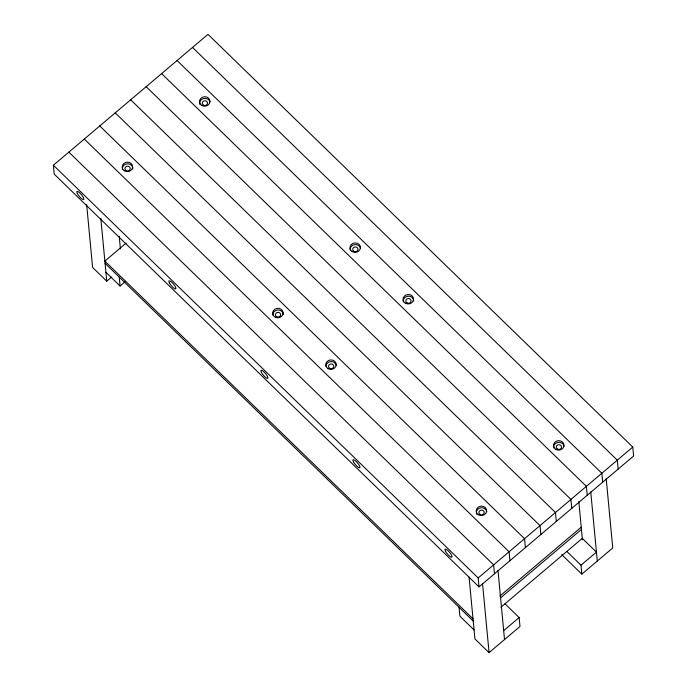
<?xml version="1.0" encoding="UTF-8"?>
<svg xmlns="http://www.w3.org/2000/svg" width="687" height="687" viewBox="0 0 687 687"><rect width="100%" height="100%" fill="white"/><g stroke="black" fill="none" stroke-linecap="round" stroke-linejoin="round"><path stroke-width="1.03" d="M53.38 165.224L207.989 34.35L632.77 447.082L633.62 456.005L479.011 586.878L54.23 174.146L53.38 165.224L478.169 577.947L479.011 586.878M126.159 243.078L104.862 261.103L473.008 618.807M86.665 204.623L92.599 267.432L106.76 281.189L111.646 277.059M105.918 272.267L120.079 286.024L124.957 281.893M478.169 577.947L632.77 447.082M499.861 596.076L581.236 527.195M500.883 597.621L581.442 529.428M500.917 607.239L582.284 538.359L596.445 552.116L580.987 565.203L581.829 574.126L612.752 547.951L606.209 478.753M503.683 630.64L519.14 617.553L504.988 603.787M469.075 577.149L474.906 638.893L489.067 652.65L519.99 626.475L519.14 617.553M192.532 47.437L617.312 460.17L618.154 469.092M177.066 60.525L601.855 473.257L602.697 482.18M161.608 73.612L586.389 486.344L587.239 495.267M146.151 86.699L570.931 499.432L571.773 508.354M130.685 99.787L555.474 512.519L556.315 521.442M566.827 551.446L580.987 565.203M115.227 112.874L540.008 525.607L540.849 534.529M561.811 554.684L581.829 574.126M99.761 125.961L524.55 538.694L525.392 547.616M84.303 139.049L509.084 551.773L509.934 560.704M68.846 152.136L493.627 564.86L494.468 573.791M105.077 263.336L473.223 621.039M474.064 629.962L459.904 616.205L459.062 607.282M590.751 491.84L597.295 561.039M578.806 501.51L582.43 539.827M497.989 570.365L504.524 639.563M482.523 583.452L489.067 652.65M119.203 236.165L120.414 248.943M119.229 277.093L120.079 286.024M100.826 218.38L106.76 281.189M476.778 514.503A5.247 4.74 -5.4 0 1 476.4 513.326M476.366 512.081A5.247 4.74 -5.4 0 1 481.467 507.77A5.247 4.74 -5.4 0 1 486.757 511.703M553.696 447.847A5.247 4.74 -5.4 0 1 558.127 442.394A5.247 4.74 -5.4 0 1 564.07 446.31M122.398 169.294A5.247 4.74 -5.4 0 1 127.576 163.824A5.247 4.74 -5.4 0 1 132.789 169.088M199.797 104.33A5.247 4.74 -5.4 0 1 203.678 98.542A5.247 4.74 -5.4 0 1 209.99 101.942M272.808 315.127A5.247 4.74 -5.4 0 1 277.711 310.017A5.247 4.74 -5.4 0 1 283.267 314.363M350.164 250.128A5.247 4.74 -5.4 0 1 354.535 244.632A5.247 4.74 -5.4 0 1 360.52 248.488M403.321 302.014A5.247 4.74 -5.4 0 1 407.984 296.183A5.247 4.74 -5.4 0 1 413.677 301.018M325.896 366.223A5.247 4.74 -5.4 0 1 330.679 361.62A5.247 4.74 -5.4 0 1 336.252 365.226M77.391 193.614A5.247 1.365 49.8 0 0 83.522 199.573A5.247 1.365 49.8 0 0 80.139 193.245A5.247 1.365 49.8 0 0 77.391 193.614M169.431 283.044A5.247 1.365 49.8 0 0 175.563 288.995A5.247 1.365 49.8 0 0 172.179 282.675A5.247 1.365 49.8 0 0 169.431 283.044M261.464 372.466A5.247 1.365 49.8 0 0 267.595 378.425A5.247 1.365 49.8 0 0 264.212 372.096A5.247 1.365 49.8 0 0 261.464 372.466M445.537 551.317A5.247 1.365 49.8 0 0 451.668 557.277A5.247 1.365 49.8 0 0 448.293 550.948A5.247 1.365 49.8 0 0 445.537 551.317M353.504 461.896A5.247 1.365 49.8 0 0 359.636 467.847A5.247 1.365 49.8 0 0 356.252 461.527A5.247 1.365 49.8 0 0 353.504 461.896M480.307 514.615A2.619 2.37 -5.4 0 0 484.198 512.425A2.619 2.37 -5.4 0 0 480.23 510.501A2.619 2.37 -5.4 0 0 480.307 514.615M478.324 514.718A5.247 4.74 -5.4 0 0 486.628 511.265A5.247 4.74 -5.4 0 0 479.311 506.534A5.247 4.74 -5.4 0 0 478.324 514.718M557.475 449.1A2.619 2.37 -5.4 0 0 561.502 447.134A2.619 2.37 -5.4 0 0 557.672 444.996A2.619 2.37 -5.4 0 0 557.475 449.1M555.585 449.264A5.247 4.74 -5.4 0 0 563.924 445.872A5.247 4.74 -5.4 0 0 556.65 441.08A5.247 4.74 -5.4 0 0 555.585 449.264M126.477 170.737A2.619 2.37 -5.4 0 0 130.204 168.324A2.619 2.37 -5.4 0 0 126.09 166.649A2.619 2.37 -5.4 0 0 126.477 170.737M124.253 170.728A5.247 4.74 -5.4 0 0 132.634 167.413A5.247 4.74 -5.4 0 0 125.412 162.553A5.247 4.74 -5.4 0 0 124.253 170.728M203.575 105.214A2.619 2.37 -5.4 0 0 207.517 103.102A2.619 2.37 -5.4 0 0 203.592 101.101A2.619 2.37 -5.4 0 0 203.575 105.214M201.995 105.558A5.247 4.74 -5.4 0 0 209.973 101.496A5.247 4.74 -5.4 0 0 202.236 97.331A5.247 4.74 -5.4 0 0 201.995 105.558M276.913 316.905A2.619 2.37 -5.4 0 0 280.648 314.517A2.619 2.37 -5.4 0 0 276.552 312.817A2.619 2.37 -5.4 0 0 276.913 316.905M275.547 317.36A5.247 4.74 -5.4 0 0 283.113 312.688A5.247 4.74 -5.4 0 0 274.98 309.167A5.247 4.74 -5.4 0 0 275.547 317.36M352.087 251.519A5.247 4.74 -5.4 0 0 360.392 248.059A5.247 4.74 -5.4 0 0 353.058 243.335A5.247 4.74 -5.4 0 0 352.087 251.519M353.796 251.262A2.619 2.37 -5.4 0 0 357.944 249.51A2.619 2.37 -5.4 0 0 354.269 247.165A2.619 2.37 -5.4 0 0 353.796 251.262M329.726 368.361A2.619 2.37 -5.4 0 0 333.753 366.394A2.619 2.37 -5.4 0 0 329.923 364.256A2.619 2.37 -5.4 0 0 329.726 368.361M328.154 368.713A5.247 4.74 -5.4 0 0 336.209 364.78A5.247 4.74 -5.4 0 0 328.558 360.495A5.247 4.74 -5.4 0 0 328.154 368.713M405.459 303.276A5.247 4.74 -5.4 0 0 413.514 299.343A5.247 4.74 -5.4 0 0 405.862 295.058A5.247 4.74 -5.4 0 0 405.459 303.276M407.03 302.924A2.619 2.37 -5.4 0 0 411.058 300.958A2.619 2.37 -5.4 0 0 407.228 298.819A2.619 2.37 -5.4 0 0 407.03 302.924"/></g></svg>
